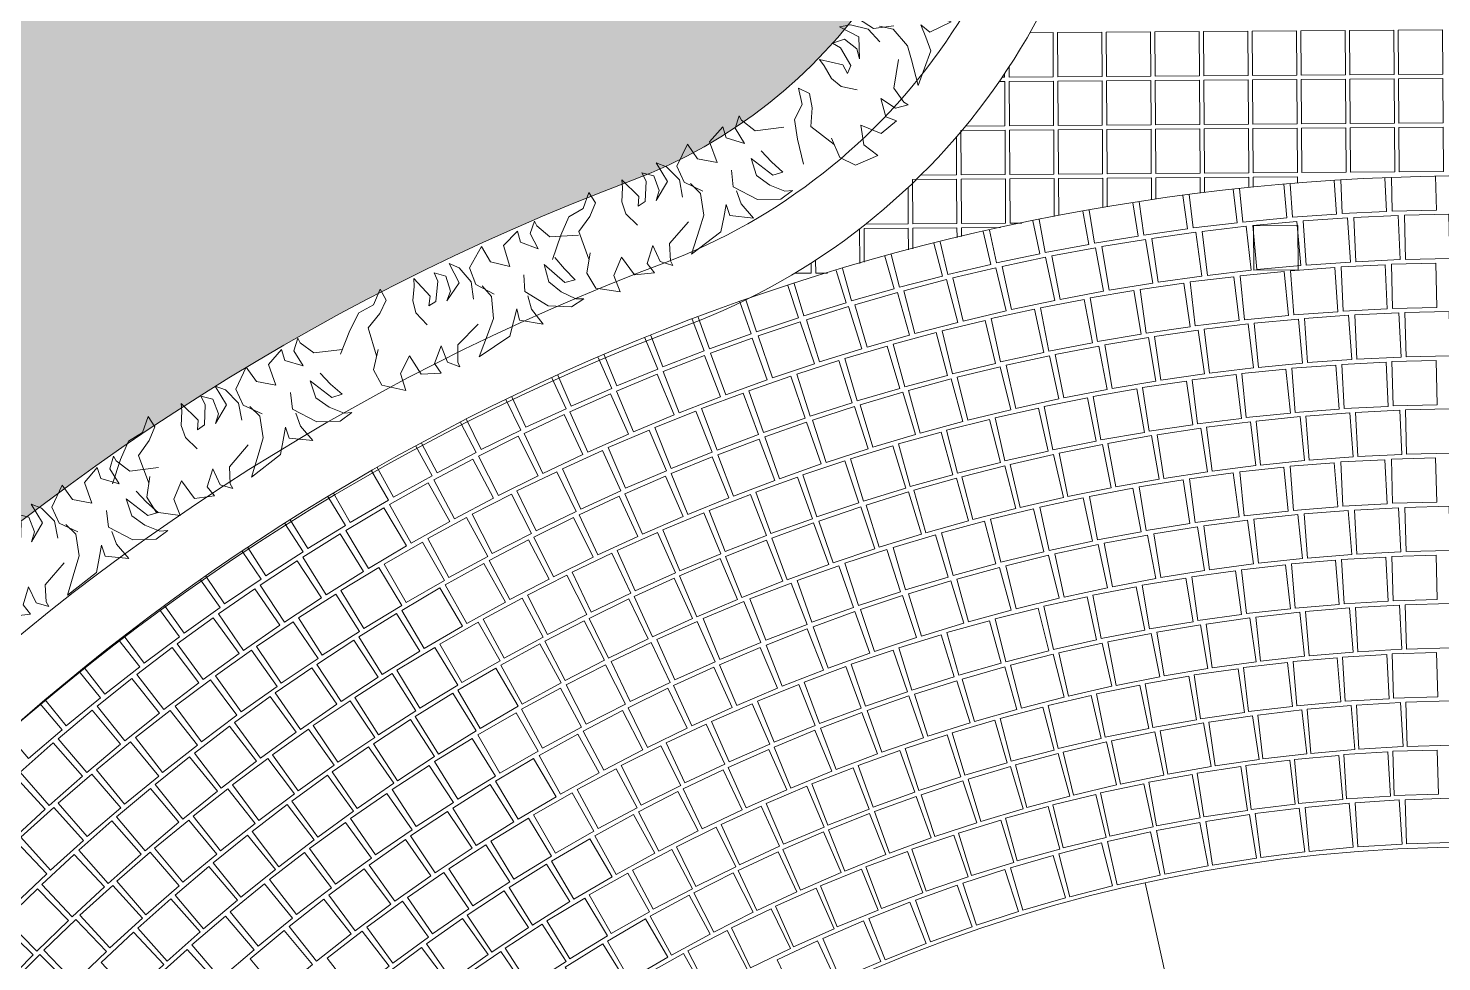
# Model space of a CAD drawing. Header units: millimetres. Extents: x -225363 to 347188, y -782467 to 813415.
# Drawn here: x 15672 to 18866, y 18939 to 21049 of the extents above; entities that cross this region are included whole.
import ezdxf

# ---------------------------------------------------------------- set-up
doc = ezdxf.new("R2010")
doc.units = ezdxf.units.MM
doc.layers.add('Xref SCN', color=8, linetype='Continuous', lineweight=0)

# ---------------------------------------------------------------- blocks, each defined once
blk = doc.blocks.new('*U32')
at = {"layer": 'Xref SCN'}
blk.add_lwpolyline([(0, -149.9999999999991), (0, 150)], dxfattribs=at)
blk = doc.blocks.new('*U33')
at = {"layer": 'Xref SCN', "lineweight": -2, "rotation": 12.00000000000002}
blk.add_blockref('*U32', (68159.49639886073, 5429.444148121616), dxfattribs=at)
blk = doc.blocks.new('A$C2f154b3d')
at = {"layer": 'Xref SCN'}
blk.add_circle((3499.99472096446, 3499.998387015396), 3499.999999999962, dxfattribs=at)
at = {"layer": 'Xref SCN', "rotation": 0.385556068999002}
blk.add_blockref('*U33', (-65339.96131401393, 884.0535639935115), dxfattribs=at)
blk = doc.blocks.new('A$Cf999fc33')
at = {"layer": 'Xref SCN', "ltscale": 100}
for points in [[(73.84272275096737, 192.008942775894), (72.93718290980905, 226.0811261450872), (69.76450756634586, 260.7363810978131), (91.2697194244247, 250.3713942577597), (102.2144919480197, 189.5463547789259), (118.9281153751072, 226.3384435711778), (111.2211690265685, 262.1598416908528), (95.54667300335132, 295.1961835560505), (81.42593923630193, 306.0790911481017), (114.3319794384297, 302.4503599841264), (153.8439736538567, 268.1175732889678), (175.0234313544352, 209.4945184811368), (152.6745445868, 178.9859154444421)], [(175.6716537694447, 221.4132675771834), (187.7858553600963, 249.7198859428754), (189.2126018530689, 292.8606113221613), (224.7082458152436, 252.3094897029805), (213.7601873916574, 228.5371423423057), (237.7279872468207, 246.543924699421), (264.545994187938, 266.2347709755995), (347.394166277023, 259.4300785681698), (296.0904387286864, 229.1169280259055), (267.5883678684477, 212.2762888357393), (240.0569876809604, 171.0150798699469), (241.5455991055351, 139.2100320032914)], [(303.2794643251691, 200.6800079972018), (368.0557032255456, 208.1915018513682), (392.6717254957184, 238.1170333045884), (395.5870834132656, 249.4527108171606), (410.7436586844269, 223.8008470429922), (398.5643062624149, 185.8426150837331), (435.6169983805157, 207.7354460309143), (437.4965147939511, 233.8400797256036), (474.2234527547844, 207.474842704949), (468.7803560087923, 158.1157824016409), (509.7842475485522, 176.5753346793354), (524.230735473102, 213.9504950550618), (559.1433078518603, 171.1322379333433), (551.4982264349237, 132.0078628070769), (514.963455068646, 102.7305537688662)], [(-0.002058159559965134, 186.8297352558002), (53.11274907086045, 148.9985190596199), (60.23662383598275, 110.9099854374072), (57.32126591843553, 99.57430792483501), (82.97312969248742, 114.7308831959381), (90.61821110942401, 153.8552583222045), (112.5110420566052, 116.8025662039872), (101.5629836332519, 93.03021884331247), (146.4529237628449, 98.4048788578948), (165.4988335240632, 144.2655096602393), (192.5090070597362, 108.3138098775526), (187.1310611451045, 68.60636316775344), (238.3696378620807, 89.26790011645062), (250.5489902840927, 127.2261320757098), (232.672509589931, 170.4971591179492)], [(393.6391302684788, 129.0990766893956), (396.2287340285257, 92.17668623419013), (384.6976040215231, 66.13720337097766), (361.8307965018321, 43.01307842531241), (350.9478889098391, 28.89234465820482), (347.9055152290966, 82.8508267980651), (363.9057654098142, 98.07255290064495), (345.1856098060962, 100.4699900661362), (312.6020378614776, 67.75940235843882), (307.3543936100323, 47.35518283577403), (291.6147467554547, 70.73991110740462), (304.895091512939, 103.5808004781138), (324.8465411150828, 115.3692479112069), (277.624314651126, 100.9260458865901), (267.6469469002914, 52.73312875028932), (256.4415710505564, 74.95171385491267), (255.0181104575749, 116.4083753151353), (275.6829333060887, 149.7671854379005)], [(526.9473549963441, 111.7339449474239), (501.5528086482082, 50.58643721102271), (460.6140679400414, 41.77849852695363), (430.4279331606813, 27.7880664227996), (425.6982096612919, -0.0006311908946372569), (459.3176231100224, 17.94100033480208), (496.1748627335764, 10.87899050128181), (537.1787542733364, 29.33854277891805), (587.8994102382567, 57.38455781870289)]]:
    blk.add_lwpolyline(points, dxfattribs=at)
blk = doc.blocks.new('*U68')
at = {"layer": 'Xref SCN'}
blk.add_lwpolyline([(0, -149.9999999999991), (0, 150)], dxfattribs=at)
blk = doc.blocks.new('*U69')
at = {"layer": 'Xref SCN', "lineweight": -2, "rotation": 12.00000000000002}
blk.add_blockref('*U68', (68159.49639886073, 5429.444148121616), dxfattribs=at)
blk = doc.blocks.new('*U62')
at = {"layer": 'Xref SCN', "ltscale": 3}
blk.add_lwpolyline([(-50, 50), (50, 50), (50, -50), (-50, -50)], close=True, dxfattribs=at)
blk = doc.blocks.new('*U53')
at = {"layer": 'Xref SCN', "lineweight": -2}
for p, rotation in [((1122646.324590058, 401848.8557733114), 5.40000000000001), ((1122757.815935947, 401857.6303325291), 3.600000000000003), ((1122869.527883153, 401862.8985342265), 1.799999999999921), ((1122424.443489928, 401820.8256718431), 8.999999999999984), ((1122535.163873983, 401836.583516004), 7.199999999999929), ((1122204.7602461, 401778.9188518264), 12.59999999999999), ((1122314.272705546, 401801.5977919186), 10.79999999999995), ((1122096.014187165, 401752.8112329424), 14.39999999999999), ((1121988.141847972, 401723.3007003344), 16.2), ((1121881.249685497, 401690.4163773352), 17.99999999999999), ((1121775.443189398, 401654.1907168015), 19.8), ((1121670.826777914, 401614.6594690866), 21.59999999999999), ((1121567.503694812, 401571.8616467594), 23.4), ((1121465.5759075, 401525.8394861035), 25.19999999999999)]:
    blk.add_blockref('*U62', p, dxfattribs=dict(at, rotation=rotation))
blk = doc.blocks.new('*U54')
at = {"layer": 'Xref SCN', "ltscale": 3}
blk.add_lwpolyline([(-50, 50), (50, 50), (50, -50), (-50, -50)], close=True, dxfattribs=at)
blk = doc.blocks.new('*U55')
at = {"layer": 'Xref SCN', "lineweight": -2}
for p, rotation in [((1122513.387973619, 401944.8215722628), 6.857142857142835), ((1122622.494692976, 401957.1916590199), 5.142857142857048), ((1122731.9226366, 401966.2922309537), 3.428571428571321), ((1122841.573851661, 401972.1151418198), 1.714285714285367), ((1122296.528493903, 401910.3200626374), 10.28571428571425), ((1122404.700143818, 401929.1930435854), 8.571428571428495), ((1122188.969852148, 401888.219523293), 11.99999999999996), ((1122082.120498107, 401862.9112085278), 13.71428571428564), ((1121976.076076421, 401834.4177727112), 15.4285714285714), ((1121870.93151121, 401802.7647213272), 17.14285714285711), ((1121766.7809211, 401767.9803881437), 18.85714285714283), ((1121663.717534974, 401730.0959098499), 20.57142857142853), ((1121561.833608521, 401689.1451981844), 22.28571428571425), ((1121461.220341654, 401645.1649095805), 23.99999999999997), ((1121361.967796873, 401598.1944123528), 25.71428571428568), ((1121264.164818648, 401548.2757514577), 27.42857142857139), ((1121167.898953889, 401495.4536108572), 29.1428571428571)]:
    blk.add_blockref('*U54', p, dxfattribs=dict(at, rotation=rotation))
blk = doc.blocks.new('*U56')
at = {"layer": 'Xref SCN', "ltscale": 3}
blk.add_lwpolyline([(-50, 50), (50, 50), (50, -50), (-50, -50)], close=True, dxfattribs=at)
blk = doc.blocks.new('*U57')
at = {"layer": 'Xref SCN', "lineweight": -2}
for p, rotation in [((1122760.54162662, 402078.2004063408), 3.34883720930223), ((1122870.898743928, 402083.0411414862), 1.674418604651008), ((1122430.977771433, 402044.3731106484), 8.372093023255792), ((1122540.487178413, 402058.8581318841), 6.697674418604592), ((1122650.373077232, 402070.1371078193), 5.023255813953462), ((1122213.462110603, 402005.8371397898), 11.72093023255814), ((1122321.938376041, 402026.6944141504), 10.04651162790696), ((1122105.641612576, 401981.8190994342), 13.39534883720926), ((1121998.568959402, 401954.6608042084), 15.06976744186048), ((1121892.335589871, 401924.3854469782), 16.74418604651161), ((1121787.032226035, 401891.0188825436), 18.4186046511628), ((1121682.748795733, 401854.5896055594), 20.09302325581397), ((1121579.57435579, 401815.1287262009), 21.76744186046512), ((1121477.597015968, 401772.6699435965), 23.44186046511629), ((1121376.903863721, 401727.2495170485), 25.11627906976745), ((1121277.580889819, 401678.9062350688), 26.79069767441862), ((1121179.712914918, 401627.6813822532), 28.46511627906976), ((1121083.38351712, 401573.6187040254), 30.13953488372093), ((1120988.674960601, 401516.7643692786), 31.8139534883721)]:
    blk.add_blockref('*U56', p, dxfattribs=dict(at, rotation=rotation))
blk = doc.blocks.new('*U58')
at = {"layer": 'Xref SCN', "ltscale": 3}
blk.add_lwpolyline([(-50, 50), (50, 50), (50, -50), (-50, -50)], close=True, dxfattribs=at)
blk = doc.blocks.new('*U59')
at = {"layer": 'Xref SCN', "lineweight": -2}
for p, rotation in [((1122508.119148937, 402165.8793875336), 6.545454545454541), ((1122618.573450563, 402177.818362126), 4.909090909090871), ((1122729.323638098, 402186.5983292712), 3.272727272727304), ((1122840.279382099, 402192.2121279023), 1.636363636363413), ((1122288.458241055, 402132.565934993), 9.818181818181829), ((1122398.050821332, 402150.7911430931), 8.181818181818157), ((1122179.430793387, 402111.2186279745), 11.45454545454544), ((1122071.057402677, 402086.7666332073), 13.0909090909091), ((1121963.426459818, 402059.2298940893), 14.72727272727272), ((1121856.62575015, 402028.6308699796), 16.36363636363637), ((1121750.742381864, 401994.9945178814), 18.00000000000001), ((1121645.862714954, 401958.3482720857), 19.63636363636365), ((1121542.072290781, 401918.7220217964), 21.27272727272728), ((1121439.455762303, 401876.1480867517), 22.90909090909092), ((1121338.096825034, 401830.6611908635), 24.54545454545457), ((1121238.078148775, 401782.2984338965), 26.18181818181819), ((1121139.481310194, 401731.0992612092), 27.81818181818184), ((1121042.386726286, 401677.105431581), 29.4545454545455), ((1120946.873588789, 401620.360983154), 31.09090909090912), ((1120853.019799584, 401560.9121975141), 32.72727272727276), ((1120760.901907171, 401498.8075619437), 34.36363636363637)]:
    blk.add_blockref('*U58', p, dxfattribs=dict(at, rotation=rotation))
blk = doc.blocks.new('*U60')
at = {"layer": 'Xref SCN', "ltscale": 3}
blk.add_lwpolyline([(-50, 50), (50, 50), (50, -50), (-50, -50)], close=True, dxfattribs=at)
blk = doc.blocks.new('*U61')
at = {"layer": 'Xref SCN', "lineweight": -2}
for p, rotation in [((1122758.064165499, 402298.4182360524), 3.199999999999975), ((1122869.663630577, 402303.0956394859), 1.600000000000037), ((1122424.657781631, 402265.7274542907), 7.99999999999998), ((1122535.474456646, 402279.7268559668), 6.399999999999948), ((1122646.638812142, 402290.6266163224), 4.799999999999978), ((1122204.412780592, 402228.4758007212), 11.20000000000001), ((1122314.275198607, 402248.6393276065), 9.599999999999982), ((1122095.156194994, 402205.2525965467), 12.79999999999996), ((1121986.590636812, 402178.987823839), 14.39999999999996), ((1121878.800762204, 402149.7019630777), 15.99999999999999), ((1121771.87062247, 402117.4178504962), 17.59999999999999), ((1121665.883598517, 402082.1606602744), 19.19999999999999), ((1121560.922335839, 402043.9578849085), 20.8), ((1121457.068680071, 402002.8393137737), 22.39999999999998), ((1121354.403613168, 401958.8370098948), 23.99999999999999), ((1121253.007190264, 401911.9852849449), 25.6), ((1121152.958477237, 401862.3206724896), 27.19999999999997), ((1121054.335489065, 401809.8818994999), 28.79999999999998), ((1120957.215128987, 401754.7098561535), 30.39999999999999), ((1120861.673128539, 401696.8475639502), 32), ((1120767.783988498, 401636.3401421648), 33.59999999999999), ((1120675.620920792, 401573.234772665), 35.2), ((1120585.255791409, 401507.5806631194), 36.8)]:
    blk.add_blockref('*U60', p, dxfattribs=dict(at, rotation=rotation))
blk = doc.blocks.new('*U35')
at = {"layer": 'Xref SCN', "ltscale": 3}
blk.add_lwpolyline([(-50, 50), (50, 50), (50, -50), (-50, -50)], close=True, dxfattribs=at)
blk = doc.blocks.new('*U36')
at = {"layer": 'Xref SCN', "lineweight": -2}
for p, rotation in [((1122614.994441926, 402398.4044961698), 4.695652173912939), ((1122726.951076928, 402406.8839751831), 3.130434782608705), ((1122839.097554077, 402412.3022173331), 1.565217391304255), ((1122281.097969927, 402354.6733070153), 9.391304347826107), ((1122391.984679305, 402372.2894180609), 7.826086956521691), ((1122503.311195311, 402386.8701079981), 6.260869565217414), ((1122170.733814995, 402334.0349206636), 10.95652173913046), ((1122060.974572377, 402310.3896601432), 12.52173913043476), ((1121951.902148534, 402283.7551704336), 14.08695652173915), ((1121843.597937396, 402254.1513271892), 15.65217391304349), ((1121736.142759624, 402221.6002219072), 17.21739130434781), ((1121629.616802299, 402186.1261454423), 18.78260869565217), ((1121524.099559082, 402147.7555698798), 20.34782608695653), ((1121419.669770895, 402106.5171287811), 21.91304347826089), ((1121316.405367158, 402062.4415958165), 23.47826086956523), ((1121214.383407641, 402015.5618618004), 25.04347826086959), ((1121113.680024953, 401965.9129101472), 26.60869565217392), ((1121014.370367732, 401913.5317907654), 28.17391304347828), ((1120916.528544566, 401858.4575924092), 29.73913043478264), ((1120820.22756869, 401800.7314135095), 31.30434782608698), ((1120725.539303501, 401740.3963315042), 32.86956521739131), ((1120632.534408931, 401677.4973706927), 34.43478260869567), ((1120541.282288718, 401612.0814686367), 36.00000000000004), ((1120451.851038615, 401544.197441134), 37.56521739130439)]:
    blk.add_blockref('*U35', p, dxfattribs=dict(at, rotation=rotation))
blk = doc.blocks.new('*U37')
at = {"layer": 'Xref SCN', "ltscale": 3}
blk.add_lwpolyline([(-50, 50), (50, 50), (50, -50), (-50, -50)], close=True, dxfattribs=at)
blk = doc.blocks.new('*U38')
at = {"layer": 'Xref SCN', "lineweight": -2}
for p, rotation in [((1122868.533662081, 402523.146904106), 1.531914893616859), ((1122418.879233794, 402487.0021793376), 7.659574468085089), ((1122530.89018383, 402500.5443326412), 6.127659574468066), ((1122643.223132756, 402511.0871704806), 4.595744680851), ((1122755.797782466, 402518.6231565994), 3.063829787234015), ((1122196.14331472, 402450.9607843329), 10.72340425531914), ((1122307.270350582, 402470.4703908041), 9.19148936170214), ((1122085.577562301, 402428.4873058274), 12.25531914893614), ((1121975.652128199, 402403.0660198331), 13.78723404255319), ((1121866.445589575, 402374.7150980539), 15.31914893617019), ((1121758.036009705, 402343.4548063633), 16.85106382978722), ((1121650.500882184, 402309.3074903172), 18.38297872340425), ((1121543.917075528, 402272.2975591815), 19.91489361702127), ((1121438.360778226, 402232.4514684829), 21.4468085106383), ((1121333.907444282, 402189.797701099), 22.97872340425532), ((1121230.631739276, 402144.3667468971), 24.51063829787234), ((1121128.607486994, 402096.19108094), 26.04255319148936), ((1121027.907616655, 402045.3051402717), 27.57446808510636), ((1120928.604110779, 401991.7452993015), 29.10638297872341), ((1120830.767953734, 401935.5498438022), 30.63829787234042), ((1120734.469080995, 401876.7589435431), 32.17021276595743), ((1120639.776329151, 401815.4146235752), 33.70212765957447), ((1120546.7573867, 401751.5607341912), 35.23404255319148), ((1120455.478745665, 401685.2429195803), 36.76595744680853), ((1120366.005654059, 401616.5085852004), 38.29787234042555), ((1120278.402069252, 401545.4068638919), 39.82978723404256)]:
    blk.add_blockref('*U37', p, dxfattribs=dict(at, rotation=rotation))
blk = doc.blocks.new('*U39')
at = {"layer": 'Xref SCN', "ltscale": 3}
blk.add_lwpolyline([(-50, 50), (50, 50), (50, -50), (-50, -50)], close=True, dxfattribs=at)
blk = doc.blocks.new('*U40')
at = {"layer": 'Xref SCN', "lineweight": -2}
for p, rotation in [((1122611.714780958, 402618.9534615171), 4.50000000000001), ((1122724.776608897, 402627.1509861245), 2.999999999999923), ((1122838.014279549, 402632.3860880194), 1.499999999999801), ((1122386.428427318, 402593.6956433064), 7.500000000000014), ((1122498.906282662, 402607.799132371), 5.999999999999965), ((1122162.772712864, 402556.6818633116), 10.49999999999996), ((1122274.35830163, 402576.6526601502), 8.999999999999943), ((1122051.748136209, 402533.7969397773), 12.00000000000002), ((1121831.685945389, 402479.349435803), 14.99999999999997), ((1121941.360662364, 402508.0135737307), 13.50000000000001), ((1121722.799150858, 402447.8241709626), 16.5), ((1121614.774904339, 402413.4593850512), 17.99999999999999), ((1121507.687240257, 402376.2786299766), 19.50000000000001), ((1121401.609551145, 402336.307387571), 21), ((1121296.614537355, 402293.5730521274), 22.49999999999999), ((1121192.774157224, 402248.1049116246), 23.99999999999999), ((1121090.159577761, 402199.9341276551), 25.49999999999999), ((1120988.841125874, 402149.0937140679), 27), ((1120888.888240168, 402095.618514343), 28.5), ((1120790.369423358, 402039.5451777111), 29.99999999999999), ((1120693.352195321, 401980.9121340362), 31.50000000000001), ((1120597.903046818, 401919.7595674777), 33.00000000000001), ((1120504.087393928, 401856.12938895), 34.50000000000001), ((1120411.969533214, 401790.0652073992), 35.99999999999999), ((1120321.612597655, 401721.6122999152), 37.50000000000001), ((1120233.078513382, 401650.8175807016), 39), ((1120146.427957234, 401577.7295689227), 40.49999999999999), ((1120061.720315174, 401502.3983554508), 42.00000000000001)]:
    blk.add_blockref('*U39', p, dxfattribs=dict(at, rotation=rotation))
blk = doc.blocks.new('*U41')
at = {"layer": 'Xref SCN', "ltscale": 3}
blk.add_lwpolyline([(-50, 50), (50, 50), (50, -50), (-50, -50)], close=True, dxfattribs=at)
blk = doc.blocks.new('*U42')
at = {"layer": 'Xref SCN', "lineweight": -2}
for p, rotation in [((1122424.870628446, 402709.6444531607), 7.199999999999929), ((1122535.744171532, 402722.2376947214), 5.759999999999991), ((1122646.899168927, 402732.0406964816), 4.319999999999999), ((1122758.265412753, 402739.0472666551), 2.879999999999908), ((1122869.772561703, 402743.2529797423), 1.439999999999592), ((1122204.247803621, 402676.1208246341), 10.07999999999998), ((1122314.348569775, 402694.2689259608), 8.639999999999938), ((1122094.637871988, 402655.2116119105), 11.52), ((1121985.588006856, 402631.5544944968), 12.96000000000001), ((1121769.443591775, 402576.0580411667), 15.83999999999997), ((1121877.16708646, 402605.1644147356), 14.39999999999996), ((1121662.48556327, 402544.2537579995), 17.27999999999998), ((1121556.360557928, 402509.7716535011), 18.72000000000001), ((1121451.135606577, 402472.6335073076), 20.16), ((1121346.877171552, 402432.8627766683), 21.60000000000001), ((1121243.651104714, 402390.4845816289), 23.04), ((1121141.522605861, 402345.5256891658), 24.48), ((1121040.556181541, 402298.0144962791), 25.92000000000001), ((1120940.815604312, 402247.9810120566), 27.36), ((1120842.36387246, 402195.4568387192), 28.79999999999999), ((1120745.263170209, 402140.4751516606), 30.24000000000001), ((1120649.574828443, 402083.0706784929), 31.68), ((1120555.359285971, 402023.2796771115), 33.12), ((1120462.676051349, 401961.1399127946), 34.56), ((1120371.583665293, 401896.6906343492), 35.99999999999999), ((1120282.139663707, 401829.9725493208), 37.44000000000002), ((1120194.400541341, 401761.027798282), 38.87999999999999), ((1120108.421716103, 401689.8999282153), 40.32000000000001), ((1120024.257494064, 401616.6338650078), 41.76000000000001), ((1119941.961035148, 401541.2758850755), 43.20000000000002)]:
    blk.add_blockref('*U41', p, dxfattribs=dict(at, rotation=rotation))
blk = doc.blocks.new('*U43')
at = {"layer": 'Xref SCN', "ltscale": 3}
blk.add_lwpolyline([(-50, 50), (50, 50), (50, -50), (-50, -50)], close=True, dxfattribs=at)
blk = doc.blocks.new('*U44')
at = {"layer": 'Xref SCN', "lineweight": -2}
for p, rotation in [((1122615.403110259, 402840.0143424055), 4.23529411764708), ((1122727.253873733, 402847.6536455757), 2.823529411764531), ((1122839.258898073, 402852.5349123479), 1.411764705882128), ((1122392.435847657, 402816.4818496118), 7.058823529411725), ((1122503.774511807, 402829.6216406282), 5.64705882352941), ((1122170.898478261, 402781.9945712266), 9.882352941176462), ((1122281.454711072, 402800.6029464715), 8.470588235294125), ((1121951.328898262, 402736.6362429002), 12.70588235294119), ((1122060.834267475, 402760.6680209481), 11.29411764705883), ((1121842.448850897, 402709.9138266805), 14.1176470588235), ((1121734.260226028, 402680.516995362), 15.52941176470587), ((1121626.82870454, 402648.4635956447), 16.94117647058823), ((1121520.219507685, 402613.773087021), 18.35294117647058), ((1121414.497357485, 402576.4665299612), 19.76470588235295), ((1121309.726437438, 402536.5665731286), 21.17647058823531), ((1121205.970353556, 402494.0974396293), 22.58823529411765), ((1121103.292095747, 402449.084912306), 24), ((1121001.753999576, 402401.5563180862), 25.41176470588234), ((1120901.417708418, 402351.5405113912), 26.82352941176474), ((1120802.344136039, 402299.0678566197), 28.23529411764707), ((1120704.593429613, 402244.1702097126), 29.64705882352942), ((1120608.224933208, 402186.8808988143), 31.05882352941179), ((1120513.297151756, 402127.2347040388), 32.47058823529416), ((1120419.867715537, 402065.2678363549), 33.88235294117649), ((1120327.993345193, 402001.017915603), 35.29411764705885), ((1120237.729817291, 401934.5239476557), 36.7058823529412), ((1120149.131930462, 401865.8263007381), 38.11764705882354), ((1120062.253472132, 401794.9666809197), 39.52941176470588), ((1119977.147185869, 401721.9881067955), 40.94117647058824), ((1119893.864739363, 401646.934883369), 42.35294117647063), ((1119812.456693059, 401569.8525751555), 43.76470588235296), ((1119732.972469458, 401490.7879785192), 45.17647058823531)]:
    blk.add_blockref('*U43', p, dxfattribs=dict(at, rotation=rotation))
blk = doc.blocks.new('*U45')
at = {"layer": 'Xref SCN', "ltscale": 3}
blk.add_lwpolyline([(-50, 50), (50, 50), (50, -50), (-50, -50)], close=True, dxfattribs=at)
blk = doc.blocks.new('*U46')
at = {"layer": 'Xref SCN', "lineweight": -2}
for p, rotation in [((1122531.59531401, 402942.9005971087), 5.538461538461539), ((1122643.804016718, 402952.4140568868), 4.153846153846124), ((1122756.209836883, 402959.2133563631), 2.769230769230574), ((1122868.747132671, 402963.2945249382), 1.384615384614912), ((1122196.806372794, 402898.1387164659), 9.692307692307716), ((1122308.031214479, 402915.7550007664), 8.307692307692257), ((1122419.649255482, 402930.6785326214), 6.923076923076879), ((1122086.039682603, 402877.8399671341), 11.07692307692308), ((1121975.795828534, 402854.8706066689), 12.46153846153842), ((1121757.133803066, 402800.9752579054), 15.23076923076921), ((1121866.139189892, 402829.2440485298), 13.84615384615382), ((1121648.843324134, 402770.0807429731), 16.61538461538459), ((1121541.330991684, 402736.5785452598), 17.99999999999997), ((1121434.659589893, 402700.4882291055), 19.38461538461539), ((1121328.891411853, 402661.8308702385), 20.76923076923077), ((1121224.088223204, 402620.6290434677), 22.15384615384612), ((1121120.311226055, 402576.9068094997), 23.53846153846153), ((1121017.621023252, 402530.689700888), 24.92307692307691), ((1120916.077582979, 402482.0047071224), 26.30769230769232), ((1120815.740203748, 402430.8802588684), 27.69230769230768), ((1120716.667479761, 402377.346211364), 29.07692307692308), ((1120618.9172667, 402321.4338269855), 30.46153846153845), ((1120522.546647937, 402263.1757569907), 31.84615384615384), ((1120427.611901199, 402202.6060224521), 33.23076923076921), ((1120334.168465704, 402139.7599943889), 34.61538461538463), ((1120242.270909789, 402074.6743731117), 36), ((1120151.972899036, 402007.3871667905), 37.38461538461539), ((1120063.327164943, 401937.9376692591), 38.76923076923078), ((1119976.385474121, 401866.3664370681), 40.15384615384617), ((1119891.198598069, 401792.7152658018), 41.53846153846153), ((1119807.816283525, 401717.0271656701), 42.92307692307692), ((1119726.287223411, 401639.346336392), 44.30769230769231), ((1119646.659028404, 401559.7181413845), 45.69230769230771)]:
    blk.add_blockref('*U45', p, dxfattribs=dict(at, rotation=rotation))
blk = doc.blocks.new('*U47')
at = {"layer": 'Xref SCN', "ltscale": 3}
blk.add_lwpolyline([(-50, 50), (50, 50), (50, -50), (-50, -50)], close=True, dxfattribs=at)
blk = doc.blocks.new('*U48')
at = {"layer": 'Xref SCN', "lineweight": -2}
for p, rotation in [((1122725.274002089, 403067.8710035659), 2.716981132075396), ((1122838.271878469, 403072.6032283352), 1.358490566037502), ((1122387.397727296, 403037.6268121813), 6.792452830188594), ((1122499.773544629, 403050.3778786606), 5.433962264150863), ((1122612.420077421, 403060.4611652088), 4.075471698113142), ((1122163.710736917, 403004.1515068226), 9.509433962264154), ((1122275.355796823, 403022.2151337073), 8.150943396226369), ((1121941.862012869, 402960.1105103334), 12.2264150943396), ((1122052.525308189, 402983.446085888), 10.8679245283019), ((1121831.783059674, 402934.1578981146), 13.58490566037734), ((1121722.350328835, 402905.6028383389), 14.94339622641506), ((1121613.625337316, 402874.4613830641), 16.30188679245281), ((1121505.669204226, 402840.7510382751), 17.66037735849054), ((1121398.542616467, 402804.4907540428), 19.01886792452827), ((1121292.305794616, 402765.7009138712), 20.37735849056602), ((1121187.018459073, 402724.4033232395), 21.73584905660376), ((1121082.739796493, 402680.6211973439), 23.0943396226415), ((1120979.528426507, 402634.3791480474), 24.45283018867922), ((1120877.442368776, 402585.7031700443), 25.81132075471698), ((1120776.539010374, 402534.6206262476), 27.16981132075471), ((1120676.875073526, 402481.160232407), 28.52830188679245), ((1120578.506583725, 402425.3520409665), 29.88679245283019), ((1120481.488838236, 402367.2274241708), 31.24528301886794), ((1120385.876375009, 402306.819056429), 32.60377358490565), ((1120291.722942025, 402244.1608959478), 33.96226415094339), ((1120199.081467079, 402179.2881656412), 35.32075471698114), ((1120108.004028028, 402112.2373333306), 36.67924528301887), ((1120018.541823516, 402043.0460912447), 38.0377358490566), ((1119930.745144192, 401971.7533348306), 39.39622641509434), ((1119844.663344438, 401898.3991408896), 40.75471698113206), ((1119760.34481463, 401823.0247450477), 42.1132075471698), ((1119677.836953929, 401745.6725185754), 43.47169811320756)]:
    blk.add_blockref('*U47', p, dxfattribs=dict(at, rotation=rotation))
blk = doc.blocks.new('*U49')
at = {"layer": 'Xref SCN', "ltscale": 3}
blk.add_lwpolyline([(-50, 50), (50, 50), (50, -50), (-50, -50)], close=True, dxfattribs=at)
blk = doc.blocks.new('*U50')
at = {"layer": 'Xref SCN', "lineweight": -2}
for p, rotation in [((1122527.754864136, 403163.5286376955), 5.333333333333305), ((1122640.9385936, 403172.7677445924), 3.999999999999859), ((1122754.306661947, 403179.3706826564), 2.666666666666483), ((1122867.797678366, 403183.3338762802), 1.333333333333255), ((1122302.185452787, 403137.1633547833), 8.000000000000027), ((1122414.816764541, 403151.6583651051), 6.666666666666596), ((1122078.086961013, 403100.3319352517), 10.66666666666669), ((1122189.921920717, 403120.0514560338), 9.333333333333282), ((1121966.741134281, 403078.0154709054), 11.99999999999999), ((1121745.75776512, 403025.6414503032), 14.66666666666667), ((1121855.944736249, 403053.114147754), 13.33333333333331), ((1121636.239889085, 402995.6122555034), 15.99999999999999), ((1121527.450414004, 402963.0428246934), 17.33333333333334), ((1121419.448251297, 402927.9507947944), 18.66666666666666), ((1121312.291886042, 402890.3551687596), 19.99999999999999), ((1121206.0393453, 402850.276305284), 21.33333333333334), ((1121100.748166696, 402807.735907779), 22.66666666666666), ((1120996.475367262, 402762.7570126203), 24), ((1120893.277412556, 402715.3639766732), 25.33333333333332), ((1120791.210186093, 402665.5824641027), 26.66666666666665), ((1120690.328959076, 402613.439432476), 28), ((1120590.68836047, 402558.9631181646), 29.33333333333333), ((1120492.342347415, 402502.1830210538), 30.66666666666666), ((1120395.344176013, 402443.1298885678), 32), ((1120299.746372486, 402381.8356990195), 33.33333333333333), ((1120205.60070473, 402318.3336442941), 34.66666666666668), ((1120112.958154284, 402252.6581118742), 35.99999999999999), ((1120021.868888725, 402184.8446662193), 37.33333333333335), ((1119932.382234497, 402114.9300295066), 38.66666666666665), ((1119844.546650201, 402042.952061745), 40.00000000000001), ((1119758.409700356, 401968.9497402742), 41.33333333333334), ((1119674.01802964, 401892.9631386564), 42.66666666666667)]:
    blk.add_blockref('*U49', p, dxfattribs=dict(at, rotation=rotation))
blk = doc.blocks.new('*U51')
at = {"layer": 'Xref SCN', "ltscale": 3}
blk.add_lwpolyline([(50, 38.29288959142286), (50, -38.29288959142286), (-50, -38.29288959142286), (-50, 37.69483765627956)], dxfattribs=at)
blk = doc.blocks.new('*U52')
at = {"layer": 'Xref SCN', "lineweight": -2}
for p, rotation in [((1122610.456457902, 403269.2032894152), 3.927272727272576), ((1122723.973123569, 403276.3809503785), 2.618181818181679), ((1122837.624141595, 403280.9633408904), 1.309090909090794), ((1122271.304602599, 403232.1429129267), 7.854545454545387), ((1122384.063108078, 403247.0784960524), 6.545454545454484), ((1122497.133400968, 403259.4341047823), 5.236363636363578), ((1122158.916745142, 403214.6351518686), 9.1636363636363), ((1121935.487418709, 403171.9409904985), 11.78181818181815), ((1122046.958202837, 403194.5643520335), 10.4727272727272), ((1121824.562581172, 403146.776876793), 13.09090909090905), ((1121714.241593652, 403119.0851467341), 14.39999999999993), ((1121604.58204436, 403088.8802555699), 15.70909090909086), ((1121495.641176234, 403056.1779704333), 17.01818181818177), ((1121387.475857056, 403020.9953621117), 18.32727272727269), ((1121280.142549766, 402983.3507961364), 19.63636363636358), ((1121173.697282991, 402943.2639231947), 20.9454545454545), ((1121068.195621792, 402900.7556688731), 22.25454545454541), ((1120963.692638666, 402855.8482227333), 23.56363636363632), ((1120860.24288479, 402808.5650267297), 24.87272727272724), ((1120757.900361554, 402758.9307629719), 26.18181818181816), ((1120656.718492363, 402706.9713408411), 27.49090909090905), ((1120556.750094755, 402652.7138834652), 28.79999999999997), ((1120458.047352829, 402596.1867135598), 30.10909090909085), ((1120360.661790005, 402537.4193386442), 31.41818181818178), ((1120264.644242125, 402476.4424356379), 32.72727272727271), ((1120170.044830921, 402413.2878348473), 34.03636363636362), ((1120076.912937849, 402347.9885033501), 35.34545454545452), ((1119985.297178311, 402280.578527786), 36.65454545454543), ((1119895.24537628, 402211.0930965635), 37.96363636363633), ((1119806.804539333, 402139.5684814916), 39.27272727272724), ((1119720.020834112, 402066.042018845), 40.58181818181817)]:
    blk.add_blockref('*U51', p, dxfattribs=dict(at, rotation=rotation))
blk = doc.blocks.new('A$C5a1e36a9')
at = {"layer": 'Xref SCN'}
blk.add_circle((5016.627436342184, 5016.625725506747), 5016.625646776831, dxfattribs=at)
for name in ['*U52', '*U50', '*U48', '*U46', '*U44', '*U42', '*U40', '*U38', '*U36', '*U61', '*U59', '*U57', '*U55', '*U53']:
    blk.add_blockref(name, (-1117964.722749129, -393288.0294538178), dxfattribs=at)
blk = doc.blocks.new('A$C997e597b')
at = {"layer": 'Xref SCN', "ltscale": 3}
for points in [[(15069.36297110864, 15269.25486434309), (15070.03588831564, 15169.25712845655), (14970.03815242928, 15168.58421124966), (14969.36523522227, 15268.5819471362)], [(15179.36048058397, 15269.99507327075), (15180.03339779098, 15169.99733738421), (15080.03566190437, 15169.32442017726), (15079.36274469737, 15269.3221560638)], [(14409.37791425758, 15264.81361077738), (14410.05083146458, 15164.81587489083), (14310.05309557798, 15164.14295768394), (14309.38017837098, 15264.14069357049)], [(14519.37542373268, 15265.55381970503), (14520.04834093968, 15165.55608381849), (14420.05060505331, 15164.88316661154), (14419.37768784631, 15264.88090249809)], [(14629.37293320801, 15266.29402863263), (14630.04585041502, 15166.29629274609), (14530.04811452841, 15165.62337553914), (14529.37519732141, 15265.62111142569)], [(14739.37044268311, 15267.03423756023), (14740.04335989011, 15167.03650167369), (14640.04562400351, 15166.3635844668), (14639.37270679651, 15266.36132035335)], [(14849.36795215821, 15267.77444648789), (14850.04086936521, 15167.77671060135), (14750.04313347884, 15167.1037933944), (14749.37021627184, 15267.10152928095)], [(14959.36546163354, 15268.51465541549), (14960.03837884055, 15168.51691952895), (14860.04064295394, 15167.844002322), (14859.36772574694, 15267.84173820855)], [(14300.12061371026, 15154.07589237462), (14300.79353091703, 15054.07815648807), (14200.79579503043, 15053.40523928113), (14200.12287782365, 15153.40297516767)], [(14410.11812318536, 15154.81610130222), (14410.79104039213, 15054.81836541567), (14310.79330450553, 15054.14544820879), (14310.12038729875, 15154.14318409533)], [(14520.11563266045, 15155.55631022988), (14520.78854986723, 15055.55857434333), (14420.79081398086, 15054.88565713639), (14420.11789677409, 15154.88339302293)], [(14630.11314213579, 15156.29651915748), (14630.78605934256, 15056.29878327093), (14530.78832345596, 15055.62586606399), (14530.11540624918, 15155.62360195053)], [(14740.11065161088, 15157.03672808508), (14740.78356881766, 15057.03899219853), (14640.78583293105, 15056.36607499165), (14640.11291572428, 15156.36381087819)], [(14850.10816108598, 15157.77693701274), (14850.78107829276, 15057.77920112619), (14750.78334240639, 15057.10628391925), (14750.11042519961, 15157.10401980579)], [(14960.10567056132, 15158.51714594034), (14960.77858776809, 15058.51941005379), (14860.78085188149, 15057.84649284685), (14860.10793467471, 15157.84422873339)], [(15070.10318003641, 15159.25735486794), (15070.77609724319, 15059.25961898139), (14970.77836135682, 15058.5867017745), (14970.10544415005, 15158.58443766105)], [(15180.10068951175, 15159.99756379559), (15180.77360671852, 15059.99982790905), (15080.77587083192, 15059.3269107021), (15080.10295362514, 15159.32464658865)], [(14520.855841588, 15045.55880075466), (14521.528758795, 14945.56106486812), (14421.53102290863, 14944.88814766117), (14420.85810570163, 15044.88588354771)], [(14630.85335106333, 15046.29900968226), (14631.52626827033, 14946.30127379572), (14531.52853238373, 14945.62835658877), (14530.85561517673, 15045.62609247532)], [(14740.85086053843, 15047.03921860986), (14741.52377774543, 14947.04148272332), (14641.52604185883, 14946.36856551643), (14640.85312465183, 15046.36630140297)], [(14850.84837001353, 15047.77942753752), (14851.52128722053, 14947.78169165098), (14751.52355133416, 14947.10877444403), (14750.85063412716, 15047.10651033057)], [(14960.84587948886, 15048.51963646512), (14961.51879669586, 14948.52190057858), (14861.52106080926, 14947.84898337163), (14860.84814360226, 15047.84671925817)], [(15070.84338896396, 15049.25984539272), (15071.51630617096, 14949.26210950618), (14971.51857028459, 14948.58919229929), (14970.84565307759, 15048.58692818583)], [(15180.84089843929, 15050.00005432038), (15181.51381564629, 14950.00231843384), (15081.51607975969, 14949.32940122689), (15080.84316255269, 15049.32713711343)], [(14190.86331316247, 15043.3381739718), (14191.53623036947, 14943.34043808526), (14091.5384944831, 14942.66752087831), (14090.8655772761, 15042.66525676486)], [(14300.8608226378, 15044.0783828994), (14301.5337398448, 14944.08064701286), (14201.5360039582, 14943.40772980591), (14200.8630867512, 15043.40546569246)], [(14410.8583321129, 15044.818591827), (14411.5312493199, 14944.82085594046), (14311.5335134333, 14944.14793873357), (14310.8605962263, 15044.14567462011)], [(14081.60601261491, 14932.60045556899), (14082.27892982191, 14832.60271968244), (13982.28119393531, 14831.92980247556), (13981.60827672831, 14931.9275383621)], [(14191.60352209001, 14933.34066449665), (14192.27643929701, 14833.3429286101), (14092.27870341064, 14832.67001140316), (14091.60578620364, 14932.6677472897)], [(14852.32878786884, 14827.78440858715), (14853.00170507561, 14727.7866727006), (14753.00396918925, 14727.11375549366), (14752.33105198247, 14827.1114913802)]]:
    blk.add_lwpolyline(points, close=True, dxfattribs=at)
for points in [[(14247.14468348236, 15263.72189073439), (14299.38040478248, 15264.07340184978), (14300.05332198949, 15164.07566596323), (14200.05558610288, 15163.40274875629), (14199.90097477403, 15186.37850664573)], [(14177.63104095822, 15153.25162030046), (14190.12310423492, 15153.33568344702), (14190.7960214417, 15053.33794756047), (14101.66639122413, 15052.73816536251)], [(14190.00142782321, 15171.41720305744), (14190.05581251415, 15163.33545703563), (14184.52068516403, 15163.29820936796)], [(14080.96300546965, 15028.15345678176), (14081.53872089437, 14942.6002291576), (14000.7805404542, 14942.05678116117)], [(14228.70392038021, 14833.58806094842), (14202.27621288574, 14833.41022033076), (14201.60329567874, 14933.4079562173), (14301.60103156534, 14934.08087342425), (14302.17742146924, 14848.42741594312)], [(14312.1646665826, 14850.35648075485), (14311.60080515384, 14934.14816514496), (14411.59854104044, 14934.82108235185), (14412.04485242581, 14868.49772550422)], [(14422.0336412068, 14870.19739620929), (14421.59831462917, 14934.88837407256), (14521.59605051554, 14935.5612912795), (14521.92917782534, 14886.05746467272)], [(14531.91949356254, 14887.53022459184), (14531.59582410427, 14935.62858300016), (14631.59355999087, 14936.3015002071), (14631.83022653358, 14901.13206451997)], [(14641.82205503155, 14902.38002313022), (14641.59333357937, 14936.36879192782), (14741.59106946597, 14937.0417091347), (14741.7478545229, 14913.74292803829)], [(14751.74118399271, 14914.76783724112), (14751.5908430547, 14937.10900085542), (14851.58857894107, 14937.78191806236), (14851.68194377027, 14923.90759380214)], [(13971.72879621596, 14913.984295253), (13972.28142034658, 14831.86251075484), (13875.93228822923, 14831.21414618636)], [(13872.8619436638, 14745.25835188909), (13872.35097618098, 14821.18981995923), (13972.34871206735, 14821.86273716617), (13972.67864308949, 14772.83388952841)], [(13982.66112964926, 14775.47009127343), (13982.34848565608, 14821.93002888688), (14082.34622154268, 14822.60294609377), (14082.4940712254, 14800.63199129509)], [(14092.4781681248, 14803.02889123867), (14092.34599513141, 14822.67023781448), (14180.65955885453, 14823.26452843624)], [(13862.35488110501, 14820.57588901446), (13862.88109579915, 14742.37863462459)], [(13752.87193023763, 14743.37055891956), (13753.02661032393, 14720.38458342437), (13715.37429403095, 14720.13120877254)], [(13789.88163658231, 14720.63259285293), (13763.02638391242, 14720.45187514508), (13762.828880216, 14749.8015815792)]]:
    blk.add_lwpolyline(points, dxfattribs=at)
at = {"layer": 'Xref SCN'}
blk.add_circle((15258.56133056036, 9923.809390316077), 5016.625646776831, dxfattribs=at)
blk = doc.blocks.new('Xref SCN')
at = {"layer": 'Xref SCN', "ltscale": 100}
for p, rotation in [((-1420.729015334728, 5624.91664202519), 254.470772215547), ((-1692.722094226148, 5264.606187702468), 222.1608659813285), ((-2148.777680295971, 5027.751923087015), 218.9725034123014), ((-2691.53952387812, 4761.596348960788), 222.7300191210859), ((-3107.501445789807, 4494.873656720292), 222.7300191210859)]:
    blk.add_blockref('A$Cf999fc33', p, dxfattribs=dict(at, rotation=rotation))
at = {"layer": 'Xref SCN', "ltscale": 3}
blk.add_blockref('A$C2f154b3d', (-3499.994720964452, -3499.998387015396), dxfattribs=at)
h = blk.add_hatch(dxfattribs=at)
h.set_pattern_fill('CROSS', color=256, scale=30, angle=197)
h.set_pattern_definition([(196.9999999999999, (-1424125.796704574, -442865.0747459244), (-126.4792462612767, -237.8728657606396), [95.24999999999993, -285.7499999999997]), (286.9999999999999, (-1424185.264921013, -442833.454934359), (237.8728657606396, -126.4792462612767), [95.24999999999993, -285.7499999999997])])
edge = h.paths.add_edge_path()
edge.add_line((10158.25248481041, 16567.29161360742), (1851.338825992003, 14451.44343979788))
edge.add_arc((2136.746464633302, 13337.42257832055), 1150.000000000654, 104.3698729064734, 180.3855560689439)
edge.add_line((986.7725019375212, 13329.684030442), (1035.38745512125, 6105.340234971274))
edge.add_arc((2185.361418233575, 6113.078783146311), 1150.000000419184, 180.385556083576, 250.133309335547)
edge.add_arc((-23.55210237688152, -0.07924422139149101), 5350.000000281268, 54.44102472604362, 70.1333093213699, ccw=False)
edge.add_arc((3168.419816109703, 4685.789284040571), 343.1811352010142, 256.3942929210485, 333.3422024317786)
edge.add_arc((7788.188339282695, 2340.315315693876), 4837.894847444187, 44.33072283415328, 153.0645302841241, ccw=False)
edge.add_arc((13743.18888039085, 8157.794208342014), 3487.073147149247, 224.3307228344502, 435.8787816870128)
edge.add_arc((16212.7306757724, 17236.67011801348), 5922.692247420785, 187.7158634724419, 254.1381202870174, ccw=False)
edge.add_arc((10541.85131194201, 16468.33828872615), 199.9999999717396, 187.6327112132098, 187.7158634946018, ccw=False)
edge.add_arc((10194.95235707314, 16421.8504936444), 150.0000000006549, 7.632711191249096, 104.1620853056079)
edge = h.paths.add_edge_path()
edge.add_arc((-13757.86462657561, 9268.2280887509), 1149.999999999663, 104.3599253580993, 180.4403363137304)
edge.add_line((-14907.83066487326, 9259.390059488946), (-14907.8306648724, 2149.033009727815))
edge.add_arc((-13757.86462657403, 2157.871038991669), 1150.000000000405, 180.4403363138248, 270.3855560690533)
edge.add_line((-13750.12607869329, 1007.897076296153), (-6128.956795133097, 1058.860412580692))
edge.add_arc((-6136.702427903992, 2208.823382532624), 1149.989055203435, 270.3859127362743, 340.1336659940865)
edge.add_arc((-23.55170312459495, -0.07963775157440978), 5350.000509182541, 110.6378053248454, 160.1333118404704, ccw=False)
edge.add_arc((-2314.536697075961, 6082.797508539655), 1150.000000000707, 290.637802811165, 360.3855560689717)
edge.add_line((-1164.562734380132, 6090.536056418754), (-1205.642104430852, 12195.0671255059))
edge.add_arc((-2355.616067125199, 12187.32857762662), 1149.999999999226, 0.3855560689807032, 104.3599253581076)
edge.add_line((-2640.83028798044, 13301.39897406491), (-14043.0788474308, 10382.29848518965))
edge = h.paths.add_edge_path()
edge.add_line((-13750.10342724499, -8364.829988773374), (-2217.808474847945, -8287.971851441147))
edge.add_arc((-2225.557910838118, -7138.009647688681), 1149.988314643846, 270.3861024765974, 360.3861024766013)
edge.add_line((-1075.595707085653, -7130.260211698432), (-1082.491659604668, -6105.498722913631))
edge.add_arc((-2232.46562271614, -6113.237271088072), 1150.000000418328, 0.3855560835465677, 70.13330933550203)
edge.add_arc((-23.55210179187861, -0.07924351755855241), 5350.000000579504, 200.6378028130497, 250.133309318957, ccw=False)
edge.add_arc((-6106.428854743411, -2291.063838795871), 1149.999999989781, 20.63780281546618, 90.38555606940805)
edge.add_line((-6114.167402631196, -1141.089876111026), (-13765.59325048783, -1192.053274140098))
edge.add_arc((-13757.84314828146, -2342.014767317753), 1149.987608574801, 90.38613590727235, 180.4409912858983)
edge.add_line((-14907.79669441492, -2350.865846952107), (-14907.83065611986, -7223.695345795784))
edge.add_arc((-13757.86462657333, -7214.856177773401), 1150.000000001009, 180.4403930512026, 270.3855560690091)
edge.add_arc((-13747.7709107266, -8714.815353055687), 349.9931368543271, 90.38184846327579, 90.38555671171002, ccw=False)
at = {"layer": 'Xref SCN'}
blk.add_lwpolyline([(-14129.88317551471, 10721.36338845439, 0.3444527125158599), (-15257.83066487083, 9258.134330647361), (-15257.83066487347, 2147.777280886789, 0.4142135623730951), (-13747.77086847161, 657.9050006926318), (-6126.616370961179, 708.8682377900368, 0.3140891564315452), (-4725.981353644456, 1699.085002228741, -0.2193863282377926), (-1785.847944423251, 4679.056719498094, 0.3140891564315549), (-814.5706587796012, 6092.891266642921), (-855.6500288291572, 12197.42233572983, 0.4875941573709645), (-2727.634616069234, 13640.46387732955), (-14129.88317551518, 10721.36338845427)], format="xyb", dxfattribs=at)
for points in [[(-14092.68132062304, 10576.04985848338, 0.3445545132979574), (-15107.83066487325, 9258.652315044721), (-15107.83066487101, 2148.295265285111, 0.4141069525760988), (-13748.78024427943, 807.9016045230874), (-6127.619409888481, 858.8648841286631, 0.3140891564315449), (-4867.054231183931, 1750.059929614094, -0.2193863282377925), (-1838.716819688605, 4819.430798402171, 0.3140891564315558), (-964.5672626068408, 6091.881890832548), (-1005.646632658958, 12196.41295991945, 0.4875941573709633), (-2690.432761172444, 13495.15034735865)], [(-14043.0788474308, 10382.29848518965, 0.3447201180761721), (-14907.83066487326, 9259.390059488946), (-14907.8306648724, 2149.033009727815, 0.4139335561619094), (-13750.12607869329, 1007.897076296153), (-6128.956795133097, 1058.860412580692, 0.3140891564315328), (-5055.151560766491, 1818.026057974472, -0.2193863282377933), (-1909.208653374633, 5006.596236940852, 0.3140891564315063), (-1164.562734380132, 6090.536056418754), (-1205.642104430852, 12195.0671255059, 0.4875941573709793), (-2640.83028798044, 13301.39897406491)]]:
    blk.add_lwpolyline(points, format="xyb", close=True, dxfattribs=at)
for centre, radius in [((1.455191522836685e-11, 7.821654435247183e-11), 5016.625646776831), ((1.455191522836685e-11, 2.000888343900442e-11), 3499.999999999962)]:
    blk.add_circle(centre, radius, dxfattribs=at)
at = {"layer": 'Xref SCN', "ltscale": 3}
for name, p in [('A$C997e597b', (-15258.56133056035, -9923.809390316057)), ('A$C5a1e36a9', (-5016.627436342169, -5016.625725506727))]:
    blk.add_blockref(name, p, dxfattribs=at)
at = {"layer": 'Xref SCN', "rotation": 0.385556068999002}
blk.add_blockref('*U69', (-68839.95603497837, -2615.944823021748), dxfattribs=at)

msp = doc.modelspace()

# ---------------------------------------------------------------- block references
msp.add_blockref('Xref SCN', (18946.53077138338, 15698.97744072331))

doc.saveas('drawing.dxf')
